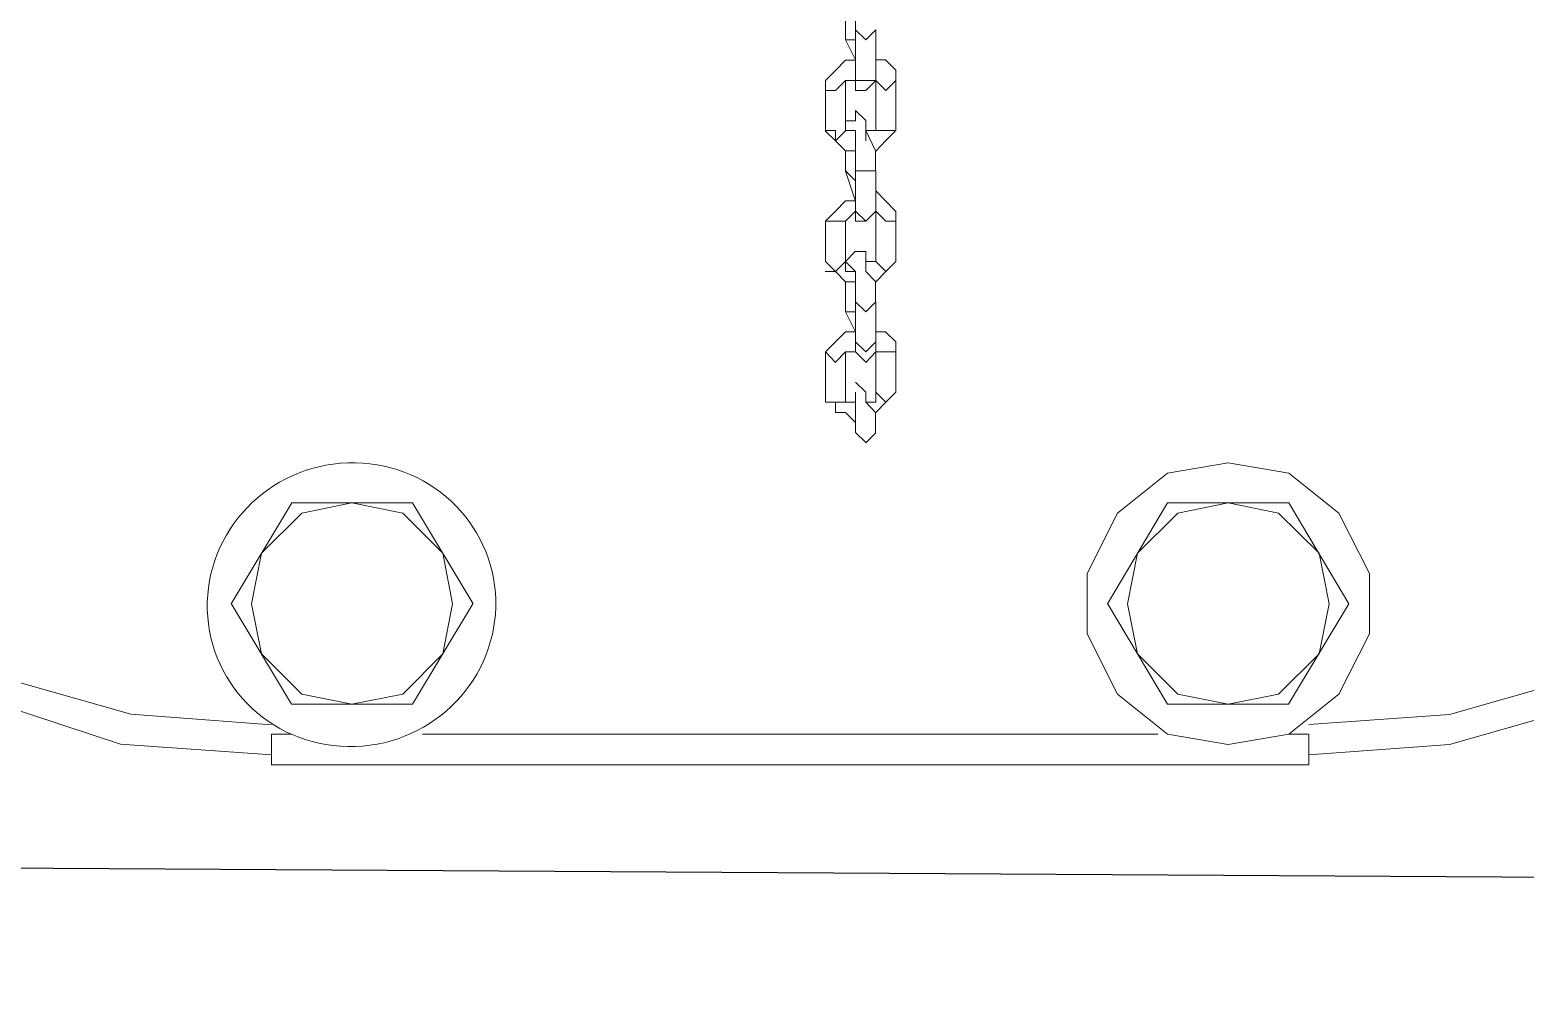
# Model space of a CAD drawing. Header units: inches. Extents: x 16065 to 240872, y 14603 to 37076.
# Drawn here: x 31502.4 to 31606.1, y 19001.5 to 19068.6 of the extents above; entities that cross this region are included whole.
import ezdxf

# ---------------------------------------------------------------- set-up
doc = ezdxf.new("R2010")
doc.units = ezdxf.units.IN
doc.header["$MEASUREMENT"] = 0
doc.layers.add('1', color=3, linetype='Continuous')
doc.layers.add('Dim', color=6, linetype='Continuous', lineweight=13)

# ---------------------------------------------------------------- blocks, each defined once
blk = doc.blocks.new('5')
at = {"layer": '1', "lineweight": 9}
for p, q in [((225.989886, -22.095859), (225.989886, -22.093962)), ((225.990517, -22.094617), (225.990517, -22.095229)), ((225.990513, -22.095859), (225.989886, -22.095859)), ((225.990517, -22.097124), (225.98989, -22.095859)), ((225.990517, -22.095231), (225.990517, -22.098414)), ((225.991163, -22.095859), (225.990518, -22.095227)), ((225.991167, -22.095863), (225.991794, -22.095231)), ((225.991794, -22.095231), (225.991794, -22.098414)), ((225.98989, -22.097126), (225.989264, -22.097779)), ((225.990517, -22.097126), (225.98989, -22.097126)), ((225.991794, -22.097124), (225.99242, -22.097124)), ((225.99242, -22.097124), (225.993065, -22.097777)), ((225.989264, -22.097779), (225.988619, -22.098412)), ((225.988619, -22.098412), (225.988619, -22.099044)), ((225.988619, -22.101582), (225.988619, -22.09842)), ((225.989256, -22.099048), (225.989883, -22.098416)), ((225.989886, -22.098412), (225.990513, -22.098412)), ((225.989886, -22.101582), (225.989886, -22.09842)), ((225.990517, -22.097784), (225.990517, -22.097784)), ((225.990517, -22.097784), (225.990517, -22.098416)), ((225.990517, -22.098412), (225.990517, -22.098412)), ((225.990517, -22.098412), (225.990517, -22.098412)), ((225.991163, -22.098412), (225.990518, -22.098412)), ((225.990518, -22.099048), (225.990518, -22.098416)), ((225.991163, -22.098412), (225.991163, -22.098412)), ((225.991167, -22.099044), (225.991794, -22.098412)), ((225.991794, -22.098412), (225.991167, -22.098412)), ((225.991794, -22.098412), (225.991794, -22.098412)), ((225.991794, -22.098412), (225.991794, -22.101574)), ((225.991794, -22.098412), (225.991794, -22.098412)), ((225.991794, -22.098412), (225.991794, -22.098412)), ((225.991794, -22.098412), (225.991794, -22.098412)), ((225.991794, -22.098412), (225.991794, -22.098412)), ((225.991794, -22.098412), (225.991794, -22.098412)), ((225.991801, -22.098412), (225.992427, -22.099044)), ((225.992427, -22.099044), (225.993072, -22.098412)), ((225.993065, -22.097777), (225.993065, -22.09841)), ((225.993072, -22.098412), (225.993072, -22.098412)), ((225.993072, -22.098412), (225.993072, -22.101574)), ((225.993072, -22.098412), (225.993072, -22.098412)), ((225.988619, -22.099048), (225.989264, -22.099048)), ((225.989256, -22.099048), (225.989256, -22.099048)), ((225.991163, -22.099048), (225.990518, -22.099048)), ((225.991163, -22.099048), (225.991163, -22.099048)), ((225.990513, -22.100954), (225.990513, -22.100322)), ((225.990517, -22.100315), (225.991161, -22.100948)), ((225.989886, -22.10095), (225.989886, -22.101582)), ((225.989886, -22.100954), (225.989886, -22.100954)), ((225.989886, -22.100954), (225.990513, -22.100954)), ((225.991161, -22.100948), (225.991161, -22.10158)), ((225.989256, -22.102219), (225.988611, -22.101587)), ((225.988619, -22.101582), (225.988619, -22.101582)), ((225.989264, -22.101582), (225.988619, -22.101582)), ((225.989256, -22.101582), (225.989256, -22.101582)), ((225.989256, -22.101582), (225.989256, -22.101582)), ((225.989883, -22.101587), (225.989256, -22.102219)), ((225.989256, -22.102219), (225.989256, -22.102219)), ((225.989256, -22.102219), (225.989256, -22.102219)), ((225.98926, -22.102225), (225.989886, -22.102858)), ((225.989264, -22.102215), (225.989264, -22.101582)), ((225.989886, -22.101582), (225.989886, -22.101582)), ((225.989886, -22.101582), (225.989886, -22.101582)), ((225.989886, -22.101582), (225.990513, -22.101582)), ((225.98989, -22.101582), (225.990517, -22.101582)), ((225.990517, -22.101582), (225.990517, -22.101582)), ((225.990517, -22.101582), (225.990517, -22.101582)), ((225.990517, -22.101582), (225.990517, -22.101582)), ((225.990517, -22.101582), (225.990517, -22.102868)), ((225.991161, -22.10158), (225.991788, -22.102866)), ((225.991163, -22.101582), (225.991163, -22.101582)), ((225.991163, -22.102219), (225.991163, -22.101587)), ((225.991794, -22.101582), (225.991167, -22.101582)), ((225.991794, -22.101582), (225.991794, -22.101582)), ((225.991794, -22.101582), (225.991794, -22.101582)), ((225.991801, -22.101582), (225.992427, -22.101582)), ((225.992427, -22.102215), (225.991801, -22.102868)), ((225.992427, -22.101582), (225.993072, -22.101582)), ((225.993072, -22.101582), (225.992427, -22.102215)), ((225.989886, -22.102858), (225.990513, -22.102858)), ((225.989886, -22.104125), (225.989886, -22.10286)), ((225.990517, -22.102868), (225.990517, -22.104133)), ((225.991788, -22.102866), (225.991788, -22.104131)), ((225.990513, -22.104757), (225.989886, -22.104125)), ((225.990517, -22.106028), (225.98989, -22.104131)), ((225.990517, -22.104125), (225.990517, -22.106675)), ((225.991163, -22.104125), (225.990518, -22.104125)), ((225.991167, -22.104125), (225.991794, -22.104125)), ((225.991794, -22.104125), (225.991794, -22.106675)), ((225.989264, -22.106671), (225.98989, -22.106018)), ((225.98989, -22.106018), (225.990517, -22.106018)), ((225.990517, -22.106028), (225.990517, -22.106028)), ((225.991794, -22.105389), (225.99242, -22.106022)), ((225.99242, -22.106022), (225.993065, -22.106675)), ((225.988619, -22.107303), (225.989264, -22.106671)), ((225.989886, -22.107303), (225.990513, -22.106671)), ((225.990517, -22.106667), (225.990517, -22.106667)), ((225.990517, -22.106667), (225.990517, -22.106667)), ((225.990517, -22.106667), (225.990517, -22.106667)), ((225.990518, -22.106671), (225.991163, -22.107303)), ((225.990518, -22.107303), (225.990518, -22.106671)), ((225.991163, -22.106667), (225.991163, -22.106667)), ((225.991794, -22.106667), (225.991167, -22.107299)), ((225.991167, -22.107299), (225.991794, -22.106667)), ((225.991794, -22.106667), (225.991794, -22.106667)), ((225.991794, -22.106667), (225.991794, -22.10985)), ((225.991794, -22.106667), (225.991794, -22.106667)), ((225.991794, -22.106667), (225.991794, -22.106667)), ((225.991794, -22.106667), (225.991794, -22.106667)), ((225.991794, -22.106667), (225.991794, -22.106667)), ((225.991794, -22.106667), (225.991794, -22.106667)), ((225.991801, -22.106667), (225.992427, -22.107299)), ((225.993072, -22.106667), (225.993072, -22.106667)), ((225.993072, -22.107299), (225.993072, -22.106667)), ((225.993072, -22.106667), (225.993072, -22.10985)), ((225.993072, -22.106667), (225.993072, -22.106667)), ((225.988619, -22.109848), (225.988619, -22.107297)), ((225.988619, -22.107303), (225.988619, -22.107303)), ((225.989264, -22.107303), (225.988619, -22.107303)), ((225.989256, -22.107303), (225.989256, -22.107303)), ((225.989256, -22.107303), (225.989883, -22.107303)), ((225.989886, -22.109848), (225.989886, -22.107297)), ((225.991163, -22.107303), (225.990518, -22.107303)), ((225.991163, -22.107303), (225.991163, -22.107303)), ((225.992427, -22.107299), (225.993072, -22.107299)), ((225.988619, -22.109848), (225.988619, -22.109848)), ((225.989264, -22.11048), (225.988619, -22.109848)), ((225.989883, -22.109842), (225.989256, -22.110474)), ((225.989256, -22.109848), (225.989256, -22.109848)), ((225.989256, -22.109848), (225.989256, -22.109848)), ((225.990513, -22.109194), (225.989886, -22.109848)), ((225.989886, -22.110474), (225.989886, -22.109842)), ((225.989886, -22.109848), (225.989886, -22.109848)), ((225.989886, -22.109848), (225.989886, -22.109848)), ((225.989886, -22.109848), (225.990513, -22.11048)), ((225.98989, -22.109842), (225.98989, -22.110474)), ((225.990517, -22.109199), (225.991161, -22.109199)), ((225.990517, -22.109199), (225.990517, -22.109199)), ((225.990517, -22.109848), (225.990517, -22.109848)), ((225.990517, -22.109848), (225.990517, -22.109848)), ((225.991161, -22.109199), (225.991161, -22.109852)), ((225.991163, -22.110474), (225.991163, -22.109842)), ((225.991163, -22.109848), (225.991163, -22.109848)), ((225.991794, -22.109848), (225.991167, -22.109848)), ((225.991794, -22.109848), (225.991794, -22.109848)), ((225.991794, -22.109848), (225.991794, -22.109848)), ((225.991801, -22.109848), (225.992427, -22.11048)), ((225.992427, -22.11048), (225.993072, -22.109848)), ((225.993072, -22.109848), (225.992427, -22.11048)), ((225.989256, -22.110474), (225.988611, -22.110474)), ((225.989256, -22.110474), (225.989256, -22.110474)), ((225.989256, -22.110474), (225.989256, -22.110474)), ((225.989256, -22.110474), (225.989256, -22.110474)), ((225.98926, -22.11048), (225.989886, -22.111113)), ((225.98989, -22.110474), (225.990517, -22.110474)), ((225.990517, -22.110474), (225.990517, -22.110474)), ((225.990517, -22.110474), (225.990517, -22.111106)), ((225.991163, -22.110474), (225.991163, -22.110474)), ((225.99179, -22.111106), (225.991163, -22.110474)), ((225.992427, -22.11048), (225.991801, -22.111113)), ((225.989886, -22.111113), (225.990513, -22.111113)), ((225.989886, -22.113016), (225.989886, -22.111119)), ((225.990517, -22.111106), (225.990517, -22.112392)), ((225.99179, -22.112392), (225.99179, -22.111106)), ((225.990517, -22.11239), (225.990517, -22.11492)), ((225.991163, -22.113016), (225.990518, -22.112384)), ((225.991167, -22.113023), (225.991794, -22.11239)), ((225.991794, -22.11239), (225.991794, -22.11492)), ((225.990513, -22.113016), (225.989886, -22.113016)), ((225.990517, -22.114283), (225.98989, -22.113018)), ((225.989264, -22.114918), (225.98989, -22.114285)), ((225.98989, -22.114285), (225.990517, -22.114285)), ((225.991794, -22.114283), (225.99242, -22.114283)), ((225.99242, -22.114283), (225.993065, -22.114916)), ((225.988619, -22.11555), (225.989264, -22.114918)), ((225.988619, -22.11555), (225.988619, -22.11555)), ((225.989264, -22.116204), (225.988619, -22.11555)), ((225.988619, -22.118721), (225.988619, -22.115559)), ((225.989256, -22.116197), (225.989883, -22.115544)), ((225.989886, -22.11555), (225.990513, -22.11555)), ((225.989886, -22.118721), (225.989886, -22.115559)), ((225.990517, -22.114911), (225.990517, -22.114911)), ((225.990517, -22.114911), (225.990517, -22.114911)), ((225.990517, -22.114911), (225.990517, -22.115544)), ((225.990518, -22.115544), (225.990518, -22.114911)), ((225.991163, -22.11555), (225.990518, -22.114918)), ((225.991163, -22.116197), (225.990518, -22.115544)), ((225.991163, -22.114911), (225.991163, -22.114911)), ((225.991794, -22.114911), (225.991167, -22.115544)), ((225.991167, -22.116204), (225.991794, -22.11555)), ((225.991794, -22.115544), (225.991794, -22.114911)), ((225.991794, -22.114911), (225.991794, -22.115544)), ((225.991794, -22.11555), (225.991794, -22.11555)), ((225.991794, -22.11555), (225.991794, -22.118101)), ((225.991794, -22.11555), (225.991794, -22.11555)), ((225.991794, -22.11555), (225.991794, -22.11555)), ((225.991794, -22.11555), (225.991794, -22.11555)), ((225.991801, -22.11555), (225.992427, -22.11555)), ((225.992427, -22.11555), (225.993072, -22.11555)), ((225.993072, -22.114911), (225.993072, -22.115544)), ((225.993072, -22.114911), (225.993072, -22.114911)), ((225.993072, -22.11555), (225.993072, -22.118101)), ((225.993072, -22.11555), (225.993072, -22.11555)), ((225.989256, -22.116197), (225.989256, -22.116197)), ((225.991163, -22.116197), (225.991163, -22.116197)), ((225.990517, -22.117454), (225.991161, -22.118086)), ((225.990517, -22.118092), (225.990517, -22.118725)), ((225.991161, -22.118086), (225.991161, -22.118718)), ((225.991794, -22.118092), (225.991794, -22.118092)), ((225.991794, -22.118092), (225.991794, -22.118725)), ((225.991801, -22.118092), (225.992427, -22.118725)), ((225.992427, -22.118725), (225.993072, -22.118092)), ((225.993072, -22.118092), (225.992427, -22.118725)), ((225.989264, -22.11871), (225.988619, -22.11871)), ((225.988619, -22.118721), (225.988619, -22.118721)), ((225.989264, -22.118721), (225.988619, -22.118721)), ((225.989256, -22.118721), (225.989256, -22.118721)), ((225.989256, -22.118721), (225.989256, -22.118721)), ((225.989256, -22.118721), (225.989256, -22.118721)), ((225.989256, -22.118721), (225.989883, -22.118721)), ((225.989264, -22.119364), (225.989264, -22.11871)), ((225.98989, -22.119364), (225.989264, -22.119364)), ((225.990517, -22.118721), (225.98989, -22.118721)), ((225.990517, -22.119996), (225.98989, -22.119364)), ((225.990517, -22.118725), (225.990517, -22.11999)), ((225.991161, -22.118718), (225.991788, -22.119372)), ((225.991163, -22.118721), (225.991163, -22.118721)), ((225.991794, -22.118725), (225.991167, -22.118725)), ((225.991788, -22.119372), (225.991788, -22.120637)), ((225.992427, -22.118725), (225.991801, -22.119378)), ((225.990517, -22.11999), (225.990517, -22.120643)), ((225.991163, -22.121271), (225.990518, -22.120639)), ((225.991794, -22.120645), (225.991167, -22.121278)), ((226.010194, -22.123192), (226.007043, -22.125721)), ((226.014027, -22.122538), (226.010194, -22.123192)), ((226.017841, -22.123192), (226.014027, -22.122538)), ((226.02101, -22.125721), (226.017841, -22.123192)), ((225.951155, -22.131432), (225.954969, -22.125066)), ((225.95496, -22.12507), (225.962588, -22.12507)), ((225.958757, -22.12507), (225.955606, -22.125723)), ((225.961963, -22.125723), (225.958757, -22.12507)), ((225.96259, -22.12507), (225.966404, -22.131436)), ((226.006405, -22.131432), (226.010201, -22.125066)), ((226.010201, -22.12507), (226.017848, -22.12507)), ((226.014027, -22.12507), (226.010857, -22.125723)), ((226.017196, -22.125723), (226.014027, -22.12507)), ((226.017841, -22.12507), (226.021637, -22.131436)), ((225.955606, -22.125723), (225.953063, -22.128253)), ((225.964488, -22.128253), (225.961963, -22.125723)), ((226.007043, -22.125721), (226.005127, -22.129537)), ((226.010857, -22.125723), (226.008296, -22.128253)), ((226.019757, -22.128253), (226.017196, -22.125723)), ((226.022926, -22.129537), (226.02101, -22.125721)), ((225.953063, -22.128253), (225.952419, -22.131436)), ((225.965114, -22.131436), (225.964488, -22.128253)), ((226.008296, -22.128253), (226.00767, -22.131436)), ((226.020384, -22.131436), (226.019757, -22.128253)), ((226.005127, -22.129537), (226.005127, -22.133331)), ((226.022926, -22.133331), (226.022926, -22.129537)), ((225.95496, -22.137773), (225.951145, -22.131428)), ((225.952419, -22.131436), (225.953063, -22.134598)), ((225.966395, -22.131432), (225.962581, -22.137777)), ((225.964488, -22.134598), (225.965114, -22.131436)), ((226.010201, -22.137773), (226.006405, -22.131428)), ((226.00767, -22.131436), (226.008296, -22.134598)), ((226.021629, -22.131432), (226.017833, -22.137777)), ((226.019757, -22.134598), (226.020384, -22.131436)), ((226.005127, -22.133331), (226.007043, -22.137147)), ((226.02101, -22.137147), (226.022926, -22.133331)), ((225.953063, -22.134598), (225.955606, -22.137149)), ((225.961963, -22.137149), (225.964488, -22.134598)), ((226.008296, -22.134598), (226.010857, -22.137149)), ((226.017196, -22.137149), (226.019757, -22.134598)), ((225.935907, -22.135884), (225.944807, -22.138414)), ((226.027983, -22.138426), (226.036882, -22.135897)), ((225.93463, -22.137145), (225.944156, -22.140307)), ((225.955606, -22.137149), (225.958757, -22.137781)), ((225.958757, -22.137781), (225.961963, -22.137149)), ((226.007043, -22.137147), (226.010194, -22.139676)), ((226.010857, -22.137149), (226.014027, -22.137781)), ((226.014027, -22.137781), (226.017196, -22.137149)), ((226.017841, -22.139676), (226.02101, -22.137147)), ((225.96259, -22.137773), (225.954961, -22.137773)), ((226.017841, -22.137773), (226.010194, -22.137773)), ((226.027983, -22.140309), (226.036882, -22.137779)), ((225.944807, -22.138414), (225.953688, -22.139067)), ((226.019101, -22.139059), (226.027983, -22.138426)), ((225.953692, -22.141595), (225.953692, -22.139676)), ((225.953692, -22.139676), (225.954963, -22.139676)), ((225.963211, -22.139676), (226.00959, -22.139676)), ((226.010194, -22.139676), (226.014027, -22.140309)), ((226.014027, -22.140309), (226.017841, -22.139676)), ((226.017841, -22.139676), (226.019094, -22.139676)), ((226.019101, -22.139676), (226.019101, -22.141595)), ((225.944156, -22.140307), (225.953683, -22.14096)), ((226.019101, -22.140962), (226.027983, -22.140309)), ((225.953692, -22.141591), (226.019105, -22.141591))]:
    blk.add_line(p, q, dxfattribs=at)
blk.add_ellipse((225.958735, -22.131495), major_axis=(0.008808, 0.002314), ratio=0.982318, start_param=1.343253, end_param=7.626438, dxfattribs=at)

msp = doc.modelspace()

# ---------------------------------------------------------------- linework, layer by layer
msp.add_line((32667.35402, 19003.53182), (30812.45445, 19014.4681))
msp.add_open_spline([(19700.7453, 21216.29254), (20897.07389, 20708.05365), (22824.48941, 19850.93499), (26868.44058, 18287.01634), (30516.36333, 17530.31409), (35462.14712, 17530.31409), (39099.37122, 17545.28939), (41523.6453, 17530.19254)], degree=3, knots=[0, 0, 0, 0, 3.550687011, 7.088547091, 10.454405696, 13.763203424, 20.37636341, 20.37636341, 20.37636341, 20.37636341])

# ---------------------------------------------------------------- block references
at = {"layer": 'Dim', "xscale": 1100, "yscale": 1100, "zscale": 1100}
msp.add_blockref('5', (-217029.94002, 43373.34849), dxfattribs=at)

doc.saveas('drawing.dxf')
